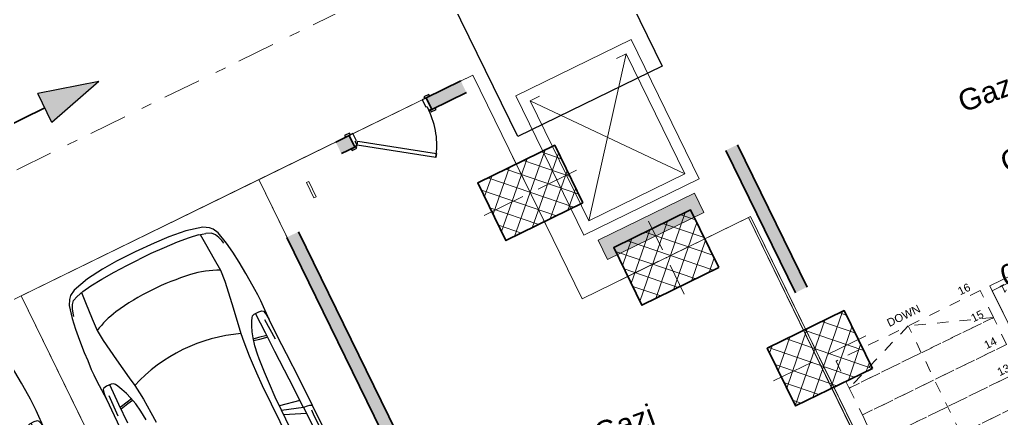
# Model space of a CAD drawing. Header units: metres. Extents: x 7511783 to 7512372, y 4692307 to 4692611.
# Drawn here: x 7512278.08 to 7512287.26, y 4692543.42 to 4692547.16 of the extents above; entities that cross this region are included whole.
import ezdxf

# ---------------------------------------------------------------- set-up
doc = ezdxf.new("R2010")
doc.units = ezdxf.units.M
for name, pattern in [('Dense Dotted', [132.2916626930235, 0, -132.2916626930235]), ('Dot & Dashed', [670.2777624130249, 352.777767181396, -176.388883590699, 0, -141.11111164093]), ('Long Dashed', [793.7499761581425, 476.2499928474427, -317.4999833106998]), ('Small Dashed', [211.66666666662, 105.83333333331, -105.83333333331])]:
    doc.linetypes.add(name, pattern=pattern)
for name, color, linetype, lineweight in [('2D Drafting - General_Pen_No__2', 8, 'Continuous', 0), ('2D Drafting - General_Pen_No__42', 8, 'Continuous', 0), ('2D Drafting - General_Pen_No__82', 253, 'Continuous', 0), ('A - Muret', 7, 'Continuous', 0), ('A - Muret_Pen_No__102', 254, 'Continuous', 0), ('A - Muret_Pen_No__7', 7, 'Continuous', 0), ('A - Pllaka Themel_Pen_No__42', 8, 'Continuous', 0), ('A - Shtyllat', 7, 'Continuous', 0), ('A - Shtyllat_Pen_No__1', 7, 'Continuous', 0), ('A -Polyline', 7, 'Continuous', 0), ('A -Polyline_Pen_No__42', 8, 'Continuous', 0), ('A -Polyline_Pen_No__48', 14, 'Continuous', 0), ('A -Polyline_Pen_No__8', 14, 'Continuous', 0), ('A1 - Bodrumi -1', 7, 'Continuous', 0), ('ARCHICAD Doors_Pen_No__42', 8, 'Continuous', 0), ('garazhat-netw-amiri - b1', 20, 'Continuous', 0), ('Interior - Furniture _Pen_No__42', 8, 'Continuous', 0), ('Marker - Section', 7, 'Continuous', 0), ('Marker - Section_Pen_No__85', 151, 'Continuous', 0), ('Structural - Bearing', 7, 'Continuous', 0), ('Structural - Bearing_Pen_No__20', 1, 'Continuous', 0), ('Structural - Bearing_Pen_No__21', 7, 'Continuous', 0), ('Structural - Stair & Railing', 7, 'Continuous', 0), ('Structural - Stair & Railing_Pen_No__11', 171, 'Continuous', 0), ('Structural - Stair & Railing_Pen_No__71', 161, 'Continuous', 0), ('Structural - Stair & Railing_Pen_No__91', 161, 'Continuous', 0)]:
    doc.layers.add(name, color=color, linetype=linetype, lineweight=lineweight)
doc.styles.add('GENERATED_STYLE_1', font='arial.ttf')
doc.styles.add('GENERATED_STYLE_2', font='arialbd.ttf')
doc.styles.get("Standard").update_dxf_attribs({"font": 'arial.ttf'})
pattern_1 = [(44.99999999999998, (0, 0), (-91.92387818248316, 91.92387818248324), []), (135.0000000000001, (0, 0), (91.9238781824829, 91.92387818248349), [])]

# ---------------------------------------------------------------- blocks, each defined once
blk = doc.blocks.new('Slab_1', base_point=(-1850.000000000003, -20500.83600967443))
at = {"layer": 'A - Pllaka Themel_Pen_No__42', "color": 8, "linetype": 'Continuous', "lineweight": 25, "flags": 128}
blk.add_lwpolyline([(13350, -13600.83965125988), (11850, -13600.83965125988), (11850, -11700.83965125988), (13350, -11700.83965125988)], close=True, dxfattribs=at)
blk = doc.blocks.new('Stair_1')
at = {"layer": 'Structural - Stair & Railing_Pen_No__11', "color": 171, "linetype": 'Small Dashed', "lineweight": 18}
for p, q in [((14349.99999999999, -15290.83965125988), (13599.99999999999, -15570.83965125988)), ((14349.99999999999, -15570.83965125988), (14349.99999999999, -15290.83965125988)), ((15099.99999999999, -15570.83965125988), (14349.99999999999, -15290.83965125988)), ((14349.99999999999, -17250.83965125988), (14349.99999999999, -15570.83965125988))]:
    blk.add_line(p, q, dxfattribs=at)
at = {"layer": 'Structural - Stair & Railing_Pen_No__11', "color": 171, "linetype": 'Continuous', "lineweight": 18}
for p, q in [((16700.00000425875, -15290.8396565039), (15200, -15290.8396565039)), ((15200, -15290.8396565039), (15200, -15570.83963894018))]:
    blk.add_line(p, q, dxfattribs=at)
at = {"layer": 'Structural - Stair & Railing_Pen_No__91', "color": 161, "linetype": 'Small Dashed', "lineweight": 13}
for p, q in [((15099.99999646782, -15290.83966078233), (13599.99999999999, -15290.83966078233)), ((13599.99999999999, -15290.83966078233), (13599.99999999999, -15570.83965256105)), ((15099.99999646782, -15570.83965256105), (15099.99999646782, -15290.83966078233)), ((15099.99999646782, -15570.83965256105), (13599.99999999999, -15570.83965256105)), ((13599.99999999999, -15570.83965256105), (13599.99999999999, -15850.83964433977)), ((13599.99999999999, -15570.83965256105), (15099.99999646782, -15570.83965256105)), ((15099.99999646782, -15850.83964433977), (15099.99999646782, -15570.83965256105)), ((15099.99999646782, -15850.83964433977), (13599.99999999999, -15850.83964433977)), ((13599.99999999999, -15850.83964433977), (13599.99999999999, -16130.8396361185)), ((13599.99999999999, -15850.83964433977), (15099.99999646782, -15850.83964433977)), ((15099.99999646782, -16130.8396361185), (13599.99999999999, -16130.8396361185)), ((13599.99999999999, -16130.8396361185), (15099.99999646782, -16130.8396361185)), ((15099.99999646782, -16410.83962789722), (13599.99999999999, -16410.83962789722)), ((13599.99999999999, -16410.83962789722), (15099.99999646782, -16410.83962789722))]:
    blk.add_line(p, q, dxfattribs=at)
at = {"layer": 'Structural - Stair & Railing_Pen_No__91', "color": 161, "linetype": 'Continuous', "lineweight": 13}
for p, q in [((16700.00000425875, -15340.83965247343), (15200, -15340.83965247343)), ((15200, -15340.83965779379), (15200, -16970.83965420385))]:
    blk.add_line(p, q, dxfattribs=at)
at = {"layer": 'Structural - Stair & Railing_Pen_No__71', "color": 161, "lineweight": 20, "char_height": 75, "attachment_point": 4, "style": 'GENERATED_STYLE_1'}
for s, insert in [('\\A1;DOWN', (14187.14274999999, -15187.17102625988)), ('\\A1;16', (14911.17099999999, -15212.17102625988)), ('\\A1;15', (14911.17099999999, -15492.17102625988)), ('\\A1;14', (14911.17099999999, -15771.55388340274)), ('\\A1;13', (14911.17099999999, -16052.19674054559))]:
    blk.add_mtext(s, dxfattribs=dict(at, insert=insert))
at = {"layer": 'Structural - Stair & Railing_Pen_No__71', "color": 161, "lineweight": 20, "insert": (15331.91449999999, -15370.12541911702), "char_height": 75, "attachment_point": 4, "rotation": 180, "style": 'GENERATED_STYLE_1'}
blk.add_mtext('\\A1;1', dxfattribs=at)
blk = doc.blocks.new('Stair_2')
at = {"layer": 'Structural - Stair & Railing_Pen_No__11', "color": 171, "linetype": 'Small Dashed', "lineweight": 18}
for p, q in [((14349.99999999999, -15290.83965125988), (13599.99999999999, -15570.83965125988)), ((14349.99999999999, -15570.83965125988), (14349.99999999999, -15290.83965125988)), ((15099.99999999999, -15570.83965125988), (14349.99999999999, -15290.83965125988)), ((14349.99999999999, -17250.83965125988), (14349.99999999999, -15570.83965125988))]:
    blk.add_line(p, q, dxfattribs=at)
at = {"layer": 'Structural - Stair & Railing_Pen_No__11', "color": 171, "linetype": 'Continuous', "lineweight": 18}
for p, q in [((16700.00000425875, -15290.8396565039), (15200, -15290.8396565039)), ((15200, -15290.8396565039), (15200, -15570.83963894019))]:
    blk.add_line(p, q, dxfattribs=at)
at = {"layer": 'Structural - Stair & Railing_Pen_No__91', "color": 161, "linetype": 'Small Dashed', "lineweight": 13}
for p, q in [((15099.99999646782, -15290.83966078233), (13599.99999999999, -15290.83966078233)), ((13599.99999999999, -15290.83966078233), (13599.99999999999, -15570.83965256105)), ((15099.99999646782, -15570.83965256105), (15099.99999646782, -15290.83966078233)), ((15099.99999646782, -15570.83965256105), (13599.99999999999, -15570.83965256105)), ((13599.99999999999, -15570.83965256105), (13599.99999999999, -15850.83964433977)), ((13599.99999999999, -15570.83965256105), (15099.99999646782, -15570.83965256105)), ((15099.99999646782, -15850.83964433977), (15099.99999646782, -15570.83965256105)), ((15099.99999646782, -15850.83964433977), (13599.99999999999, -15850.83964433977)), ((13599.99999999999, -15850.83964433977), (13599.99999999999, -16130.8396361185)), ((13599.99999999999, -15850.83964433977), (15099.99999646782, -15850.83964433977)), ((15099.99999646782, -16130.8396361185), (13599.99999999999, -16130.8396361185)), ((13599.99999999999, -16130.8396361185), (15099.99999646782, -16130.8396361185)), ((15099.99999646782, -16410.83962789722), (13599.99999999999, -16410.83962789722)), ((13599.99999999999, -16410.83962789722), (15099.99999646782, -16410.83962789722))]:
    blk.add_line(p, q, dxfattribs=at)
at = {"layer": 'Structural - Stair & Railing_Pen_No__91', "color": 161, "linetype": 'Continuous', "lineweight": 13}
for p, q in [((15200, -15340.83965782667), (15200, -16970.83965530755)), ((16699.99997922418, -15340.839677508), (15200, -15340.839677508))]:
    blk.add_line(p, q, dxfattribs=at)
at = {"layer": 'Structural - Stair & Railing_Pen_No__71', "color": 161, "lineweight": 20, "char_height": 75, "attachment_point": 4, "style": 'GENERATED_STYLE_2'}
for s, insert in [('\\A1;{\\fArial|b0|i0|c0|p34;DOWN}', (14187.14274999999, -15187.17102625988)), ('\\A1;{\\fArial|b0|i0|c0|p34;16}', (14911.17099999999, -15212.17102625988)), ('\\A1;{\\fArial|b0|i0|c0|p34;15}', (14911.17099999999, -15492.17102625988)), ('\\A1;{\\fArial|b0|i0|c0|p34;14}', (14911.17099999999, -15771.55388340274)), ('\\A1;{\\fArial|b0|i0|c0|p34;13}', (14911.17099999999, -16052.19674054559))]:
    blk.add_mtext(s, dxfattribs=dict(at, insert=insert))
at = {"layer": 'Structural - Stair & Railing_Pen_No__71', "color": 161, "lineweight": 20, "insert": (15331.91449999999, -15370.12541911702), "char_height": 75, "attachment_point": 4, "rotation": 180, "style": 'GENERATED_STYLE_2'}
blk.add_mtext('\\A1;{\\fArial|b0|i0|c0|p34;1}', dxfattribs=at)
blk = doc.blocks.new('Wall_30', base_point=(22750, -16800.83534970144))
at = {"layer": 'A - Muret_Pen_No__102', "linetype": 'Continuous', "lineweight": 0}
blk.add_hatch(color=254, dxfattribs=at).paths.add_polyline_path([(22690, -16920.83534970144), (22690, -18400.8406140397), (22810, -18400.8406140397), (22810, -16920.83534970144)])
at = {"layer": 'A - Muret_Pen_No__7', "color": 7, "linetype": 'Continuous', "lineweight": 35, "flags": 128}
for points in [[(22690, -16920.83534970144), (22690, -18400.8406140397)], [(22810, -18400.8406140397), (22810, -16920.83534970144)]]:
    blk.add_lwpolyline(points, dxfattribs=at)
blk = doc.blocks.new('Wall_41', base_point=(9499.999999999998, -12000.83965125989))
at = {"layer": 'A - Muret_Pen_No__102', "linetype": 'Continuous', "lineweight": 0}
blk.add_hatch(color=254, dxfattribs=at).paths.add_polyline_path([(9499.999999999998, -12000.83965125989), (9499.999999999998, -18400.83861859194), (9619.999999999996, -18400.83861859194), (9619.999999999996, -12000.83965125989)])
at = {"layer": 'A - Muret_Pen_No__7', "color": 7, "linetype": 'Continuous', "lineweight": 35, "flags": 128}
for points in [[(9499.999999999998, -12000.83965125989), (9499.999999999998, -16800.83534970143)], [(9619.999999999996, -18400.83861859194), (9619.999999999996, -12000.83965125989)]]:
    blk.add_lwpolyline(points, dxfattribs=at)
blk = doc.blocks.new('Door 22')
at = {"layer": 'ARCHICAD Doors_Pen_No__42', "color": 8, "linetype": 'Continuous', "lineweight": 25}
for p, q in [((-260.3921784050518, 393.9747868736185), (-237.4491209510099, 426.7408686451782)), ((349.0569425459581, -32.76608177155968), (-260.3921784050518, 393.9747868736185)), ((-237.4491209510099, 426.7408686451782), (371.9999999999999, 0)), ((-387, 23.99999999999998), (-437, 23.99999999999998)), ((-437, 23.99999999999998), (-437, 4.99999999999999)), ((-437, 4.99999999999999), (-387, 4.99999999999999)), ((-400, 4.99999999999999), (-437, 4.99999999999999)), ((-400, 4.99999999999999), (-437, 4.99999999999999)), ((-375, 4.99999999999999), (-400, 4.99999999999999)), ((-400, 4.99999999999999), (-400, 0)), ((-400, 0), (-400, 4.99999999999999)), ((-400, 0), (-400, 4.99999999999999)), ((-400, 0), (-375, 0)), ((-372.0000000000001, 0), (-400, 0)), ((-400, 0), (-400, -115)), ((-400, -115), (-400, 0)), ((-400, -115), (-400, 0)), ((-387, 4.99999999999999), (-387, 23.99999999999998)), ((-375, 0), (-375, 4.99999999999999)), ((-372.0000000000001, -40), (-372.0000000000001, 0)), ((371.9999999999999, 0), (349.0569425459581, -32.76608177155968)), ((400, 0), (372.0000000000001, 0)), ((372.0000000000001, 0), (372.0000000000001, -40)), ((400, 4.99999999999999), (375, 4.99999999999999)), ((375, 4.99999999999999), (375, 0)), ((375, 0), (400, 0)), ((437, 23.99999999999998), (387, 23.99999999999998)), ((387, 23.99999999999998), (387, 4.99999999999999)), ((387, 4.99999999999999), (437, 4.99999999999999)), ((400, 0), (400, 4.99999999999999)), ((400, 0), (400, 4.99999999999999)), ((400, 0), (400, 4.99999999999999)), ((400, 4.99999999999999), (437, 4.99999999999999)), ((400, 4.99999999999999), (437, 4.99999999999999)), ((400, -115), (400, 0)), ((400, -115), (400, 0)), ((400, -115), (400, 0)), ((437, 4.99999999999999), (437, 23.99999999999998)), ((-360, -40), (-372.0000000000001, -40)), ((-360, -115), (-360, -40)), ((372.0000000000001, -40), (360, -40)), ((360, -40), (360, -115)), ((-387, -115), (-437, -115)), ((-437, -115), (-437, -134)), ((-400, -115), (-437, -115)), ((-400, -115), (-437, -115)), ((-437, -134), (-387, -134)), ((-400, -115), (-360, -115)), ((-387, -134), (-387, -115)), ((360, -115), (400, -115)), ((437, -115), (387, -115)), ((387, -115), (387, -134)), ((387, -134), (437, -134)), ((400, -115), (437, -115)), ((400, -115), (437, -115)), ((437, -134), (437, -115))]:
    blk.add_line(p, q, dxfattribs=at)
blk.add_arc((371.9999999999999, 0), 744, 145, 180, dxfattribs=at)
blk = doc.blocks.new('Wall_42', base_point=(10300, -11400.83965125988))
at = {"layer": 'A - Muret_Pen_No__102', "linetype": 'Continuous', "lineweight": 0}
for points in [[(10300, -11520.83965125988), (10439.12311798154, -11520.83965125988), (10439.12311798154, -11400.83966020059), (10300, -11400.83966020059)], [(11600.00000000001, -11400.83966020059), (11239.12311649143, -11400.83966020059), (11239.12311649143, -11520.83965125988), (11600.00000000001, -11520.83965125988)]]:
    blk.add_hatch(color=254, dxfattribs=at).paths.add_polyline_path(points)
at = {"layer": 'A - Muret_Pen_No__7', "color": 7, "linetype": 'Continuous', "lineweight": 35}
for p, q in [((10439.1231110554, -11400.83965125988), (10402.1231110554, -11400.83965125988)), ((10439.1231110554, -11400.83965125988), (10439.1231110554, -11515.83965125988)), ((11239.1231110554, -11400.83965125988), (11276.1231110554, -11400.83965125988)), ((11239.1231110554, -11400.83965125988), (11239.1231110554, -11515.83965125988)), ((10439.1231110554, -11520.83965125988), (10402.1231110554, -11520.83965125988)), ((10439.1231110554, -11515.83965125988), (10439.1231110554, -11520.83965125988)), ((11239.1231110554, -11515.83965125988), (11239.1231110554, -11520.83965125988)), ((11239.1231110554, -11520.83965125988), (11276.1231110554, -11520.83965125988))]:
    blk.add_line(p, q, dxfattribs=at)
at = {"layer": 'A - Muret_Pen_No__7', "color": 7, "linetype": 'Continuous', "lineweight": 35, "flags": 128}
for points in [[(10439.12311798154, -11400.83965125988), (10300, -11400.83965125988)], [(11600.00000000001, -11400.83965125988), (11239.12311649143, -11400.83965125988)], [(10300, -11520.83965125988), (10439.12311798154, -11520.83965125988)], [(11239.12311649143, -11520.83965125988), (11600.00000000001, -11520.83965125988)]]:
    blk.add_lwpolyline(points, dxfattribs=at)
at = {"layer": 'ARCHICAD Doors_Pen_No__42', "color": 8, "linetype": 'Continuous', "lineweight": 25, "zscale": 1000, "rotation": 180}
blk.add_blockref('Door 22', (10839.1231110554, -11515.83965125988), dxfattribs=at)
blk = doc.blocks.new('Column_4', base_point=(-58909.50201474628, 199746.9041092597))
at = {"layer": 'Structural - Bearing', "linetype": 'Continuous', "lineweight": 0}
h = blk.add_hatch(dxfattribs=at)
h.set_pattern_fill('CONCRETE_BLOCK', color=18, style=0, pattern_type=2)
h.set_pattern_definition(pattern_1)
h.paths.add_polyline_path([(-58509.50201474628, 199446.9041092597), (-58509.50201474628, 200046.9041092598), (-59309.50201474628, 200046.9041092598), (-59309.50201474628, 199446.9041092597)])
at = {"layer": 'Structural - Bearing_Pen_No__20', "color": 1, "linetype": 'Continuous', "lineweight": 0}
for p, q in [((-58909.50201474628, 199826.9041092597), (-58909.50201474628, 200126.9041092597)), ((-58989.50201474628, 199746.9041092597), (-59389.50201474628, 199746.9041092597)), ((-58829.50201474629, 199746.9041092597), (-58429.50201474629, 199746.9041092597)), ((-58909.50201474628, 199666.9041092597), (-58909.50201474628, 199366.9041092597))]:
    blk.add_line(p, q, dxfattribs=at)
blk.add_point((-58909.50201474628, 199746.9041092597), dxfattribs=at)
at = {"layer": 'Structural - Bearing_Pen_No__21', "color": 7, "linetype": 'Continuous', "lineweight": 35, "flags": 128}
blk.add_lwpolyline([(-58509.50201474628, 199446.9041092597), (-58509.50201474628, 200046.9041092598), (-59309.50201474628, 200046.9041092598), (-59309.50201474628, 199446.9041092597)], close=True, dxfattribs=at)
blk = doc.blocks.new('Column_8', base_point=(-52708.25413540503, 187256.8082144758))
at = {"layer": 'Structural - Bearing', "linetype": 'Continuous', "lineweight": 0}
h = blk.add_hatch(dxfattribs=at)
h.set_pattern_fill('CONCRETE_BLOCK', color=18, style=0, pattern_type=2)
h.set_pattern_definition(pattern_1)
h.paths.add_polyline_path([(-52308.25413540503, 186956.8082144757), (-52308.25413540503, 187556.8082144758), (-53108.25413540503, 187556.8082144758), (-53108.25413540503, 186956.8082144757)])
at = {"layer": 'Structural - Bearing_Pen_No__20', "color": 1, "linetype": 'Continuous', "lineweight": 0}
for p, q in [((-52708.25413540503, 187336.8082144757), (-52708.25413540503, 187636.8082144757)), ((-52788.25413540503, 187256.8082144758), (-53188.25413540503, 187256.8082144758)), ((-52628.25413540503, 187256.8082144758), (-52228.25413540504, 187256.8082144758)), ((-52708.25413540503, 187176.8082144757), (-52708.25413540503, 186876.8082144758))]:
    blk.add_line(p, q, dxfattribs=at)
blk.add_point((-52708.25413540503, 187256.8082144758), dxfattribs=at)
at = {"layer": 'Structural - Bearing_Pen_No__21', "color": 7, "linetype": 'Continuous', "lineweight": 35, "flags": 128}
blk.add_lwpolyline([(-52308.25413540503, 186956.8082144757), (-52308.25413540503, 187556.8082144758), (-53108.25413540503, 187556.8082144758), (-53108.25413540503, 186956.8082144757)], close=True, dxfattribs=at)
blk = doc.blocks.new('Column_9', base_point=(-58909.50201474628, 187256.8082144758))
at = {"layer": 'Structural - Bearing', "linetype": 'Continuous', "lineweight": 0}
h = blk.add_hatch(dxfattribs=at)
h.set_pattern_fill('CONCRETE_BLOCK', color=18, style=0, pattern_type=2)
h.set_pattern_definition(pattern_1)
h.paths.add_polyline_path([(-58509.50201474628, 186956.8082144757), (-58509.50201474628, 187556.8082144758), (-59309.50201474628, 187556.8082144758), (-59309.50201474628, 186956.8082144757)])
at = {"layer": 'Structural - Bearing_Pen_No__20', "color": 1, "linetype": 'Continuous', "lineweight": 0}
for p, q in [((-58909.50201474628, 187336.8082144757), (-58909.50201474628, 187636.8082144757)), ((-58989.50201474628, 187256.8082144758), (-59389.50201474628, 187256.8082144758)), ((-58829.50201474629, 187256.8082144758), (-58429.50201474629, 187256.8082144758)), ((-58909.50201474628, 187176.8082144757), (-58909.50201474628, 186876.8082144758))]:
    blk.add_line(p, q, dxfattribs=at)
blk.add_point((-58909.50201474628, 187256.8082144758), dxfattribs=at)
at = {"layer": 'Structural - Bearing_Pen_No__21', "color": 7, "linetype": 'Continuous', "lineweight": 35, "flags": 128}
blk.add_lwpolyline([(-58509.50201474628, 186956.8082144757), (-58509.50201474628, 187556.8082144758), (-59309.50201474628, 187556.8082144758), (-59309.50201474628, 186956.8082144757)], close=True, dxfattribs=at)
blk = doc.blocks.new('Column_87', base_point=(1347.500000000002, 14920))
at = {"layer": 'A - Shtyllat_Pen_No__1', "color": 7, "linetype": 'Continuous', "lineweight": 13, "flags": 128}
blk.add_lwpolyline([(1335.000000000002, 14840), (1360.000000000002, 14840), (1360.000000000002, 15000), (1335.000000000002, 15000)], close=True, dxfattribs=at)
blk = doc.blocks.new('Car 05 22')
at = {"layer": 'Interior - Furniture _Pen_No__42', "color": 8, "linetype": 'Continuous', "lineweight": 25}
for p, q in [((-372.3345973750002, 830.229933465), (-483.1389679684001, 817.2581826864)), ((-251.752794228, 841.043733947), (-372.3345973750002, 830.229933465)), ((-168.2198443133, 844.6061713611999), (-251.752794228, 841.043733947)), ((-78.35772569479998, 850.6357850930001), (-168.2198443133, 844.6061713611999)), ((-24.036324899, 852.2918850640001), (-78.35772569479998, 850.6357850930001)), ((40.3182760438, 852.3336850629998), (-24.036324899, 852.2918850640001)), ((230.8030912739, 845.5192631063), (40.3182760438, 852.3336850629998)), ((129.0398444, 820.4687779309999), (138.886242882, 832.3883788069998)), ((138.886242882, 832.3883788069998), (165.168377873, 840.275885275)), ((165.168377873, 840.275885275), (194.733578306, 844.324685204)), ((194.733578306, 844.324685204), (230.803091274, 845.519263106)), ((400.0158099590001, 847.596806379), (230.8030912739, 845.5192631063)), ((590.7241636140001, 851.6786068920001), (400.0158099590001, 847.596806379)), ((856.5325990199999, 856.169707455), (590.7241636140001, 851.6786068920001)), ((1129.8609284, 858.5331077519999), (856.5325990199999, 856.169707455)), ((1119.51383092, 833.2672045809999), (1115.14443198, 808.948201529)), ((1120.16623076, 836.3248049650001), (1119.51383092, 833.2672045809999)), ((1120.69723063, 838.160005195), (1120.16623076, 836.3248049650001)), ((1129.8609284, 858.5331077519999), (1120.69723063, 838.160005195)), ((1536.1071561, 860.3802508980001), (1129.8609284, 858.5331077519999)), ((1162.63563846, 830.4777734580001), (1220.13025657, 829.0713745190002)), ((1220.13025657, 829.0713745190002), (1369.65750367, 831.489072695)), ((-757.6903274910002, 747.022066986), (-784.8200333720001, 721.8124613509999)), ((-706.3378894982, 775.7872218095), (-757.6903274910002, 747.022066986)), ((-701.0941271610001, 743.2591195180001), (-729.425104913, 716.3992494200002)), ((-585.227090103, 801.027979058), (-706.3378894982, 775.7872218095)), ((-664.8727541800001, 760.961322365), (-701.0941271610001, 743.2591195180001)), ((-626.571782751, 772.4860242179999), (-664.8727541800001, 760.961322365)), ((-594.8871138119998, 778.4895580349998), (-626.571782751, 772.4860242179999)), ((-483.1389679684001, 817.2581826864), (-585.227090103, 801.027979058)), ((124.560977278, 791.3967861309999), (129.0398444, 820.4687779309999)), ((125.693926866, 743.8968737240001), (124.560977278, 791.3967861309999)), ((327.3887276080001, 761.920895626), (125.394377448, 756.455747737)), ((132.429139117, 722.8048827370001), (125.693926866, 743.8968737240001)), ((210.873013229, 809.2317387879999), (418.0703055720001, 816.1926024380003)), ((521.9507803269998, 764.6728959719999), (327.3887276080001, 761.920895626)), ((355.2943663540001, 762.315609428), (339.1227247570001, 683.1192857359999)), ((373.4006373970002, 762.5717151969999), (357.2289958010001, 683.375391506)), ((813.627009446, 769.327996556), (521.9507803269998, 764.6728959719999)), ((1108.59023357, 773.98329714), (813.627009446, 769.327996556)), ((1036.25651944, 772.8416796290002), (996.5002997029998, 578.7916468290002)), ((1041.96657906, 578.0240872360001), (1107.56627095, 773.967136299)), ((1173.32542975, 774.895061201), (1090.33970038, 577.89253068)), ((1115.14443198, 808.948201529), (1108.59023357, 773.98329714)), ((1108.59023357, 773.98329714), (1537.61805657, 780.025947399)), ((-815.0478655078, 667.7598955197002), (-855.0523550635, 511.0116477078998)), ((-784.8200333720001, 721.8124613509999), (-815.0478655078, 667.7598955197002)), ((-768.2719792499998, 602.2788720830002), (-750.577082573, 669.7773949330001)), ((-729.425104913, 716.3992494200002), (-750.577082573, 669.7773949330001)), ((146.670770152, 710.6062742990001), (132.429139117, 722.8048827370001)), ((171.252864179, 696.6287725440001), (146.670770152, 710.6062742990001)), ((212.566754139, 676.5412700230002), (171.252864179, 696.6287725440001)), ((266.3151410770001, 654.566867265), (212.566754139, 676.5412700230002)), ((319.4903281550001, 636.426864989), (266.3151410770001, 654.566867265)), ((339.1227247570001, 683.1192857359999), (329.5580559370001, 633.8673348859999)), ((357.2289958010001, 683.375391506), (346.76505809, 629.492778784)), ((-768.2719792499998, 602.2788720830002), (-782.764796709, 510.0106247469999)), ((-764.3441764490001, 617.261773195), (-665.728145997, 623.9546285630003)), ((-665.728145997, 623.9546285630003), (-500.877431885, 634.180288886)), ((-500.877431885, 634.180288886), (-383.0238853850001, 641.9613403830001)), ((-383.0238853850001, 641.9613403830001), (-274.220886173, 631.318400078)), ((-274.220886173, 631.318400078), (-56.404854203, 600.536895199)), ((-56.404854203, 600.536895199), (145.941775497, 566.5900898169999)), ((145.941775497, 566.5900898169999), (233.261172115, 552.312592089)), ((233.261172115, 552.312592089), (315.3092800730001, 541.359190513)), ((392.7088835140001, 617.8124267930001), (319.4903281550001, 636.426864989)), ((474.8166917820001, 607.1053878569999), (392.7088835140001, 617.8124267930001)), ((521.3449804749999, 601.6186871690002), (474.8166917820001, 607.1053878569999)), ((569.9935686519999, 596.8381865689998), (521.3449804749999, 601.6186871690002)), ((652.59274858, 590.9845858339997), (569.9935686519999, 596.8381865689998)), ((772.8388193580001, 584.9903850819998), (652.59274858, 590.9845858339997)), ((907.2666866909999, 580.298084493), (772.8388193580001, 584.9903850819998)), ((1041.96657906, 578.0240872360001), (907.2666866909999, 580.298084493)), ((1227.79815085, 577.5186957939999), (1041.96657906, 578.0240872360001)), ((-855.0523550635, 511.0116477078998), (-874.6778528530002, 344.9579771100001)), ((-782.7621654889999, 510.027376359), (-794.5333543099999, 390.6265818930001)), ((315.2936019620001, 541.3606176840001), (384.2945810830001, 535.0794906230001)), ((384.2815104790001, 535.080362318), (454.174320738, 530.4191213629999)), ((454.170282107, 530.4193907049998), (526.242583163, 526.2868907769997)), ((526.2331313149998, 526.2873073839999), (627.7018846490002, 521.814890855)), ((627.698546207, 521.8149872519999), (756.75876515, 518.0884218199999)), ((756.75876515, 518.0884218199999), (1322.62824821, 518.052230308)), ((-794.5333543099999, 390.6265818930001), (-802.4328468090001, 258.715288008)), ((-874.6778528530002, 344.9579771100001), (-882.944054645, 194.680643518)), ((-882.944054645, 194.680643518), (-885.3767076889999, 0)), ((-802.4328468090001, 258.715288008), (-806.8131426489999, 124.936494209)), ((-806.8131426489999, 124.936494209), (-808.0470753050001, 0)), ((-885.3767076889999, 0), (-882.944054645, -194.680643518)), ((-806.8131426489999, -124.936494209), (-808.0470753050001, 1.477e-13)), ((-802.4328468090001, -258.715288008), (-806.8131426489999, -124.936494209)), ((-882.944054645, -194.680643518), (-874.6778528530002, -344.9579771100001)), ((-794.5333543099999, -390.6265818930001), (-802.4328468090001, -258.715288008)), ((-874.6778528530002, -344.9579771100001), (-855.0523550635, -511.0116477078998)), ((-782.7621654889999, -510.027376359), (-794.5333543099999, -390.6265818930001)), ((-855.0523550635, -511.0116477078998), (-815.0478655078, -667.7598955197002)), ((-768.2719792499998, -602.2788720830002), (-782.764796709, -510.0106247469999)), ((233.261172115, -552.312592089), (315.3092800730001, -541.359190513)), ((315.2936019620001, -541.3606176840001), (384.2945810830001, -535.0794906230001)), ((384.2815104790001, -535.080362318), (454.174320738, -530.4191213629999)), ((454.170282107, -530.4193907049998), (526.242583163, -526.2868907769997)), ((526.2331313149998, -526.2873073839999), (627.7018846490002, -521.814890855)), ((-768.2719792499998, -602.2788720830002), (-750.577082573, -669.7773949330001)), ((-764.3441764490001, -617.261773195), (-665.728145997, -623.9546285630003)), ((-665.728145997, -623.9546285630003), (-500.877431885, -634.180288886)), ((-500.877431885, -634.180288886), (-383.0238853850001, -641.9613403830001)), ((-383.0238853850001, -641.9613403830001), (-274.220886173, -631.318400078)), ((-274.220886173, -631.318400078), (-56.404854203, -600.536895199)), ((-56.404854203, -600.536895199), (145.941775497, -566.5900898169999)), ((145.941775497, -566.5900898169999), (233.261172115, -552.312592089)), ((319.4903281550001, -636.426864989), (266.3151410770001, -654.566867265)), ((392.7088835140001, -617.8124267930001), (319.4903281550001, -636.426864989)), ((339.1227247570001, -683.1192857359999), (329.5580559370001, -633.8673348859999)), ((357.2289958010001, -683.375391506), (346.76505809, -629.492778784)), ((474.8166917820001, -607.1053878569999), (392.7088835140001, -617.8124267930001)), ((521.3449804749999, -601.6186871690002), (474.8166917820001, -607.1053878569999)), ((569.9935686519999, -596.8381865689998), (521.3449804749999, -601.6186871690002)), ((-815.0478655078, -667.7598955197002), (-784.8200333720001, -721.8124613509999)), ((-784.8200333720001, -721.8124613509999), (-757.6903274910002, -747.022066986)), ((-729.425104913, -716.3992494200002), (-750.577082573, -669.7773949330001)), ((-701.0941271610001, -743.2591195180001), (-729.425104913, -716.3992494200002)), ((132.429139117, -722.8048827370001), (125.693926866, -743.8968737240001)), ((146.670770152, -710.6062742990001), (132.429139117, -722.8048827370001)), ((171.252864179, -696.6287725440001), (146.670770152, -710.6062742990001)), ((212.566754139, -676.5412700230002), (171.252864179, -696.6287725440001)), ((266.3151410770001, -654.566867265), (212.566754139, -676.5412700230002)), ((355.2943663540001, -762.315609428), (339.1227247570001, -683.1192857359999)), ((373.4006373970002, -762.5717151969999), (357.2289958010001, -683.375391506)), ((-757.6903274910002, -747.022066986), (-706.3378894982, -775.7872218095)), ((-706.3378894982, -775.7872218095), (-585.227090103, -801.027979058)), ((-664.8727541800001, -760.961322365), (-701.0941271610001, -743.2591195180001)), ((-626.571782751, -772.4860242179999), (-664.8727541800001, -760.961322365)), ((-594.8871138119998, -778.4895580349998), (-626.571782751, -772.4860242179999)), ((-585.227090103, -801.027979058), (-483.149337101, -817.256968783)), ((-483.149337101, -817.256968783), (-372.3345973750002, -830.229933465)), ((125.693926866, -743.8968737240001), (124.560977278, -791.3967861309999)), ((124.560977278, -791.3967861309999), (129.0398444, -820.4687779309999)), ((327.3887276080001, -761.920895626), (125.394377448, -756.455747737)), ((129.0398444, -820.4687779309999), (138.886242882, -832.3883788069998)), ((210.873013229, -809.2317387879999), (418.0703055720001, -816.1926024380003)), ((521.9507803269998, -764.6728959719999), (327.3887276080001, -761.920895626)), ((-372.3345973750002, -830.229933465), (-251.752794228, -841.043733947)), ((-251.752794228, -841.043733947), (-168.2198443133, -844.6061713611999)), ((-168.2198443133, -844.6061713611999), (-78.35772569479998, -850.6357850930001)), ((-78.35772569479998, -850.6357850930001), (-24.036324899, -852.2918850640001)), ((-24.036324899, -852.2918850640001), (40.3182760438, -852.3336850629998)), ((40.3182760438, -852.3336850629998), (230.8030912739, -845.5192631063)), ((138.886242882, -832.3883788069998), (165.168377873, -840.275885275)), ((165.168377873, -840.275885275), (194.733578306, -844.324685204)), ((194.733578306, -844.324685204), (230.803091274, -845.519263106)), ((230.8030912739, -845.5192631063), (400.0158099590001, -847.596806379)), ((400.0158099590001, -847.596806379), (590.7241636140001, -851.6786068920001))]:
    blk.add_line(p, q, dxfattribs=at)
for centre, radius, start, end in [((492.8743121958, 217.6762888661), 973.2499460395999, 154.1544541405, 170.9117329646), ((1649.811844864, 0), 1520.416064058, 158.6992078, 201.3007921999999), ((1856.361619248, -1.736472437241999), 2353.963924674, 170.8803955853, 189.9222862500999), ((492.8743121958, -217.6762888661), 973.2499460395999, 191.230533967, 205.8455458595)]:
    blk.add_arc(centre, radius, start, end, dxfattribs=at)
blk = doc.blocks.new('Polyline_48', base_point=(7059.059445988566, -9921.926484050666))
at = {"layer": 'A -Polyline_Pen_No__48', "linetype": 'Continuous', "lineweight": 25}
blk.add_hatch(color=14, dxfattribs=at).paths.add_polyline_path([(8559.059445988565, -9921.926484050637), (7999.251945988564, -9771.92648405065), (7999.25194598857, -10071.92648405065)])
at = {"layer": 'A -Polyline_Pen_No__48', "color": 14, "linetype": 'Continuous', "lineweight": 25}
for p, q in [((8559.059445988565, -9921.926484050637), (7999.251945988564, -9771.92648405065)), ((7999.25194598857, -10071.92648405065), (7999.251945988564, -9771.92648405065)), ((8559.059445988565, -9921.926484050637), (7999.25194598857, -10071.92648405065))]:
    blk.add_line(p, q, dxfattribs=at)
at = {"layer": 'A -Polyline_Pen_No__8', "color": 14, "linetype": 'Continuous', "lineweight": 35, "flags": 128}
blk.add_lwpolyline([(7059.059445988566, -9921.926484050666), (7999.251945988567, -9921.92648405065)], dxfattribs=at)
blk = doc.blocks.new('Cutting Plane_1', base_point=(-2729.038131649883, -10324.94421901171))
at = {"layer": 'Marker - Section_Pen_No__85', "color": 151, "linetype": 'Dot & Dashed', "lineweight": 20}
blk.add_line((-2504.038131649883, -10324.94421901171), (75513.27257534125, -10324.94421901171), dxfattribs=at)

msp = doc.modelspace()

# ---------------------------------------------------------------- hatches: boundary and pattern name
at = {"layer": '2D Drafting - General_Pen_No__82', "linetype": 'Continuous', "lineweight": 0}
msp.add_hatch(color=250, dxfattribs=at).paths.add_polyline_path([(7512283.484961438, 4692545.097575561), (7512284.383408182, 4692545.536658067), (7512284.471224683, 4692545.356968718), (7512283.572777938, 4692544.917886213)])

# ---------------------------------------------------------------- linework, layer by layer
at = {"layer": '2D Drafting - General_Pen_No__2', "color": 8, "linetype": 'Continuous', "flags": 128}
msp.add_lwpolyline([(7512283.484961438, 4692545.097575561), (7512284.383408182, 4692545.536658067), (7512284.471224683, 4692545.356968718), (7512283.572777938, 4692544.917886213)], close=True, dxfattribs=at)
at = {"layer": '2D Drafting - General_Pen_No__42', "color": 8, "linetype": 'Continuous'}
msp.add_lwpolyline([(7512282.71453888, 4692546.446259766), (7512283.792674974, 4692546.973158772), (7512284.429344606, 4692545.670410991), (7512283.351208512, 4692545.143511985)], close=True, dxfattribs=at)
for points in [[(7512283.656893876, 4692546.795497597), (7512283.74673855, 4692546.839405848), (7512284.295591681, 4692545.716347416), (7512283.397144935, 4692545.277264911), (7512282.848291804, 4692546.400323343), (7512282.938136479, 4692546.444231593)], [(7512283.74673855, 4692546.839405848), (7512283.397144935, 4692545.277264911)], [(7512282.848291804, 4692546.400323343), (7512284.295591681, 4692545.716347416)]]:
    msp.add_lwpolyline(points, dxfattribs=at)
at = {"layer": 'A -Polyline_Pen_No__42', "color": 8, "linetype": 'Long Dashed'}
msp.add_lwpolyline([(7512275.87641622, 4692543.49394229), (7512280.314743139, 4692545.663009864)], dxfattribs=at)
at = {"layer": 'A -Polyline_Pen_No__42', "color": 8, "linetype": 'Continuous'}
msp.add_lwpolyline([(7512278.095579679, 4692544.578476077), (7512280.466623318, 4692539.726867519)], dxfattribs=at)
at = {"layer": 'garazhat-netw-amiri - b1', "color": 20, "linetype": 'Continuous', "lineweight": 0}
for p, q in [((7512282.313787454, 4692546.63996781), (7512280.314743447, 4692545.663009236)), ((7512282.313787454, 4692546.63996781), (7512280.314743447, 4692545.663009236)), ((7512283.334653972, 4692544.551079755), (7512282.313787454, 4692546.63996781)), ((7512283.334653972, 4692544.551079755), (7512282.313787454, 4692546.63996781)), ((7512280.314743447, 4692545.663009236), (7512278.09557968, 4692544.578476077)), ((7512280.314743447, 4692545.663009236), (7512278.09557968, 4692544.578476077)), ((7512280.314743447, 4692545.663009236), (7512283.65176887, 4692538.83481728)), ((7512283.65176887, 4692538.83481728), (7512280.314743447, 4692545.663009236)), ((7512284.887846711, 4692545.310145069), (7512283.334653972, 4692544.551079755)), ((7512284.887846711, 4692545.310145069), (7512283.334653972, 4692544.551079755)), ((7512284.906935775, 4692545.319474139), (7512284.887846711, 4692545.310145069)), ((7512287.204005617, 4692540.570841167), (7512284.887846711, 4692545.310145069)), ((7512287.223094374, 4692540.580170866), (7512284.906935775, 4692545.319474139)), ((7512272.677945808, 4692541.930808571), (7512278.09557968, 4692544.578476077)), ((7512278.09557968, 4692544.578476077), (7512275.696726869, 4692543.406125788)), ((7512278.09557968, 4692544.578476077), (7512281.432605102, 4692537.75028412)), ((7512281.432605102, 4692537.75028412), (7512278.09557968, 4692544.578476077))]:
    msp.add_line(p, q, dxfattribs=at)
at = {"layer": 'garazhat-netw-amiri - b1'}
for points in [[(7512272.004111066, 4692541.601496071), (7512269.720513057, 4692546.274174155), (7512294.113342175, 4692558.195264162), (7512296.396939878, 4692553.522586705), (7512288.647836745, 4692549.73550012), (7512290.063877824, 4692546.838009367), (7512288.311906627, 4692545.981798461), (7512290.23289097, 4692542.051097258), (7512287.223094374, 4692540.580170866), (7512284.906935775, 4692545.319474139), (7512283.334653972, 4692544.551079755), (7512282.313787454, 4692546.63996781), (7512272.004111066, 4692541.601496071)], [(7512280.314743447, 4692545.663009236), (7512283.65176887, 4692538.83481728), (7512287.204005619, 4692540.570841167), (7512284.887846712, 4692545.310145069), (7512283.334653972, 4692544.551079755), (7512282.313787454, 4692546.63996781), (7512280.314743447, 4692545.663009236)], [(7512281.432605102, 4692537.75028412), (7512283.651768562, 4692538.834817908), (7512280.314743139, 4692545.663009864), (7512278.095579679, 4692544.578476077), (7512281.432605102, 4692537.75028412)], [(7512279.033752292, 4692536.577933832), (7512281.432605102, 4692537.75028412), (7512278.095579679, 4692544.578476077), (7512275.696726869, 4692543.406125788), (7512279.033752292, 4692536.577933832)]]:
    msp.add_lwpolyline(points, close=True, dxfattribs=at)

# ---------------------------------------------------------------- block references
at = {"layer": 'A - Muret', "color": 7, "lineweight": 35, "xscale": 0.001, "yscale": 0.001, "zscale": 0.001, "rotation": 26.04535599708318}
for name, p in [('Wall_42', (7512281.033500536, 4692546.014275868)), ('Wall_30', (7512284.678952677, 4692546.07065568)), ('Wall_41', (7512280.578192643, 4692545.123941817))]:
    msp.add_blockref(name, p, dxfattribs=at)
at = {"layer": 'A - Shtyllat', "color": 7, "lineweight": 35, "xscale": 0.001, "yscale": 0.001, "zscale": 0.001, "rotation": 26.04535599708318}
for name, p in [('Column_9', (7512282.851663216, 4692545.539371176)), ('Column_87', (7512280.805846589, 4692545.569108843)), ('Column_8', (7512284.120794873, 4692544.935276948)), ('Column_4', (7512285.55458247, 4692543.99426519))]:
    msp.add_blockref(name, p, dxfattribs=at)
at = {"layer": 'A -Polyline', "color": 14, "linetype": 'Continuous', "lineweight": 35, "xscale": 0.001, "yscale": 0.001, "zscale": 0.001, "rotation": 26.04535599708318}
msp.add_blockref('Polyline_48', (7512277.472323146, 4692545.919960293), dxfattribs=at)
at = {"layer": 'A1 - Bodrumi -1', "color": 8, "linetype": 'Continuous', "lineweight": 25, "xscale": 0.001, "yscale": 0.001, "zscale": 0.001, "rotation": 26.04535599708318}
msp.add_blockref('Slab_1', (7512273.454398023, 4692533.85123144), dxfattribs=at)
at = {"layer": 'Interior - Furniture _Pen_No__42', "color": 8, "linetype": 'Continuous', "lineweight": 25, "xscale": 0.001, "yscale": 0.001, "rotation": 296.0453559970832}
for p in [(7512279.549747325, 4692544.192390717), (7512277.452999297, 4692543.167682929)]:
    msp.add_blockref('Car 05 22', p, dxfattribs=at)
at = {"layer": 'Marker - Section', "color": 151, "lineweight": 20, "xscale": 0.001, "yscale": 0.001, "zscale": 0.001, "rotation": 26.04535599708318}
msp.add_blockref('Cutting Plane_1', (7512268.855196773, 4692541.260087916), dxfattribs=at)
at = {"layer": 'Structural - Stair & Railing', "color": 8, "linetype": 'Dense Dotted', "lineweight": 15, "xscale": 0.001, "yscale": 0.001, "zscale": 0.001, "rotation": 26.04535599708318}
for name in ['Stair_1', 'Stair_2']:
    msp.add_blockref(name, (7512266.773589828, 4692551.734773342), dxfattribs=at)

# ---------------------------------------------------------------- texts
at = {"layer": 'garazhat-netw-amiri - b1', "color": 20, "linetype": 'Continuous', "lineweight": 0, "char_height": 0.2, "attachment_point": 5, "rotation": 19.999999999999996}
for s, insert in [('Gazi^M\\PG^M\\PLlE\\P0.46 m²', (7512287.413057293, 4692545.695988038)), ('Gazi^M\\PG^M\\PLlE\\P26.03 m²', (7512284.014591163, 4692542.594703188))]:
    msp.add_mtext(s, dxfattribs=dict(at, insert=insert))

doc.saveas('drawing.dxf')
